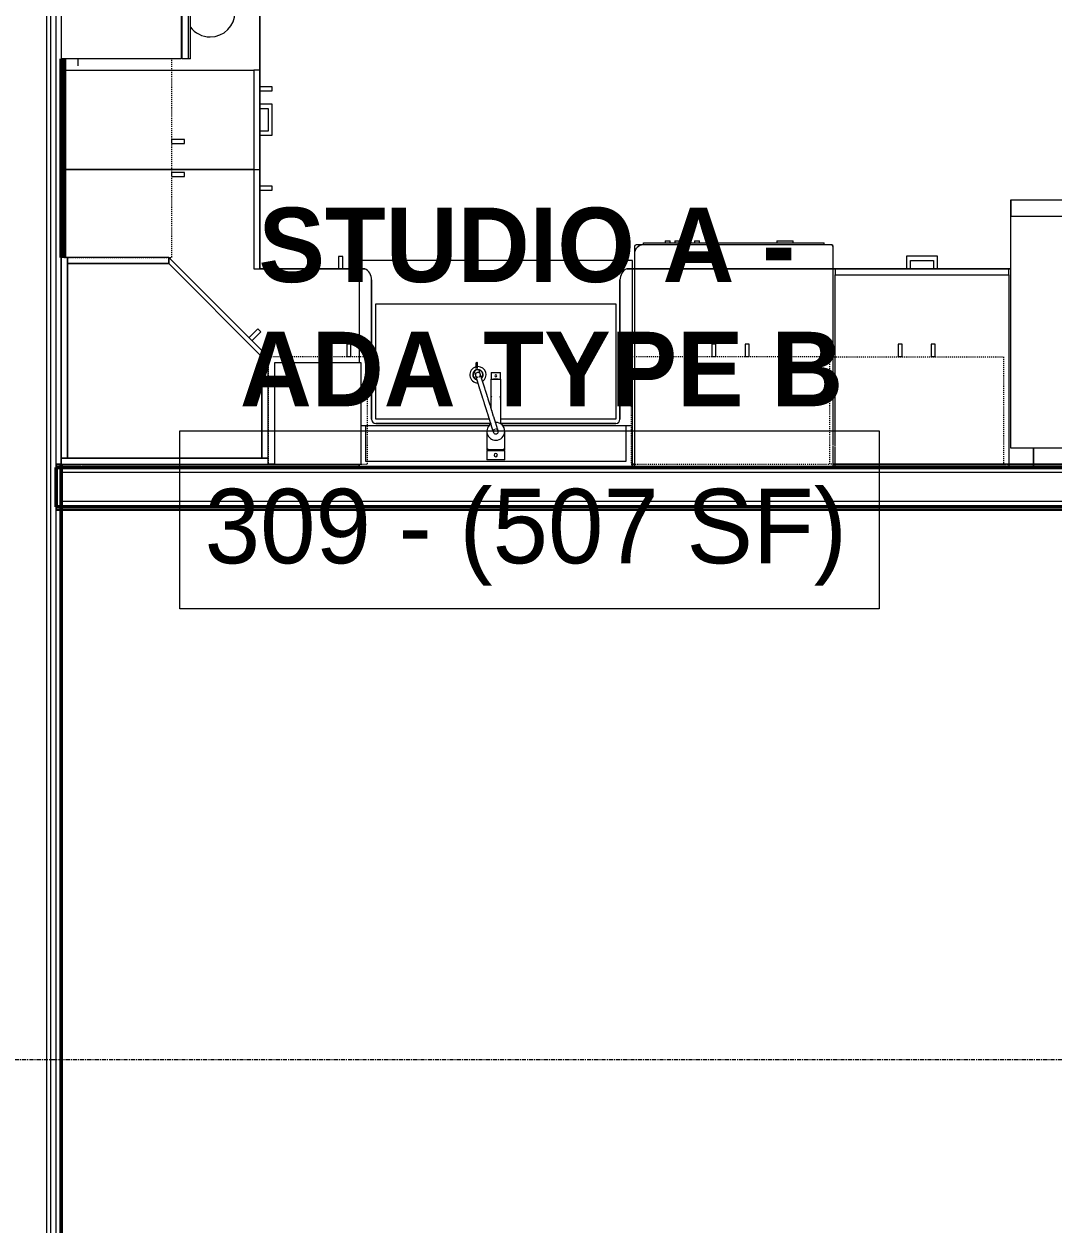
# Model space of a CAD drawing. Header units: inches. Extents: x -4218 to -1830, y 9767 to 12426.
# Drawn here: x -3339 to -3214.6, y 11827.3 to 11972.3 of the extents above; entities that cross this region are included whole.
import ezdxf

# ---------------------------------------------------------------- set-up
doc = ezdxf.new("R2010")
doc.units = ezdxf.units.IN
doc.header["$MEASUREMENT"] = 0
doc.linetypes.add('Dash', pattern=[0.25, 0.125, -0.125])
doc.linetypes.add('Grid Line 1_2_', pattern=[0.875, 0.5, -0.125, 0.125, -0.125])
for name, color, linetype, lineweight in [('0-1', 7, 'Continuous', 5), ('0-2', 253, 'Continuous', 9), ('A-AREA-IDEN', 2, 'Continuous', 9), ('A-WALL-1', 250, 'Continuous', 50), ('A-WALL-2', 10, 'Continuous', 13), ('A-WALL-3', 254, 'Continuous', 9), ('A-WALL-4', 253, 'Continuous', 9), ('A-WALL-5', 252, 'Continuous', 9), ('A-WALL-6', 7, 'Continuous', 9), ('A-WALL-8', 113, 'Continuous', 9), ('I-WALL-1', 250, 'Continuous', 50), ('I-WALL-2', 254, 'Continuous', 9), ('I-WALL-3', 253, 'Continuous', 9), ('I-WALL-4', 252, 'Continuous', 9), ('P-SANR-FIXT-1', 7, 'Continuous', 9), ('P-SANR-FIXT-3', 252, 'Continuous', 9), ('Q-CASE', 31, 'Continuous', 9), ('Q-CASE-1', 252, 'Continuous', 9), ('Q-CASE-2', 7, 'Continuous', 9), ('Q-CASE-3', 253, 'Continuous', 9), ('Q-CASE-4', 7, 'Dash', 9), ('Q-CASE-5', 254, 'Continuous', 9), ('Q-SPCQ-1', 7, 'Continuous', 9), ('Q-SPCQ-2', 253, 'Continuous', 9), ('Q-SPCQ-3', 252, 'Continuous', 9), ('Q-SPCQ-4', 254, 'Continuous', 9), ('S-GRID-1', 1, 'Grid Line 1_2_', 9)]:
    doc.layers.add(name, color=color, linetype=linetype, lineweight=lineweight)
doc.styles.add('Century Gothic', font='ufonts.com_century-gothic.ttf', dxfattribs={"height": 9})
doc.styles.add('Century Gothic_B', font='GOTHICB.TTF', dxfattribs={"height": 9})

# ---------------------------------------------------------------- blocks, each defined once
blk = doc.blocks.new('Basic Wall _ INT - W4BØF - _5_8 GYP - 2X4 WOOD_BATT_ - 5_8 GYP_ - ___-3182032-BACKGROUND - 3RD FLOOR')
at = {"layer": 'A-WALL-3'}
for p, q in [((-3335.1, 11919.16), (-3335.1, 11919.1)), ((-3335.1, 11919.1), (-3335.1, 11918.95)), ((-3335.1, 11918.95), (-3335.1, 11918.89)), ((-3335.1, 11918.77), (-3335.1, 11918.75)), ((-3334.47, 11919.1), (-3332.05, 11919.1)), ((-3298.47, 11918.75), (-3334.47, 11918.75)), ((-3331.96, 11919.1), (-3298.47, 11919.1)), ((-3265.47, 11918.75), (-3298.47, 11918.75)), ((-3265.47, 11919.1), (-3265.22, 11919.1)), ((-3265.22, 11918.75), (-3265.47, 11918.75)), ((-3241.22, 11919.1), (-3220.34, 11919.1)), ((-3217, 11918.75), (-3241.22, 11918.75)), ((-3220.28, 11919.1), (-3217, 11919.1)), ((-3182.25, 11919.1), (-3182.25, 11919.16)), ((-3182.25, 11918.95), (-3182.25, 11919.1)), ((-3182.25, 11918.89), (-3182.25, 11918.95)), ((-3182.25, 11918.75), (-3182.25, 11918.77))]:
    blk.add_line(p, q, dxfattribs=at)
at = {"layer": 'A-WALL-4'}
for p, q in [((-3335.1, 11919.04), (-3335.1, 11919.16)), ((-3335.1, 11919.1), (-3334.47, 11919.1)), ((-3335.1, 11918.95), (-3335.1, 11919.04)), ((-3335.1, 11918.87), (-3335.1, 11918.95)), ((-3335.1, 11918.86), (-3335.1, 11918.87)), ((-3335.1, 11918.85), (-3335.1, 11918.86)), ((-3335.1, 11918.79), (-3335.1, 11918.85)), ((-3335.1, 11918.75), (-3335.1, 11918.79)), ((-3334.47, 11918.75), (-3335.1, 11918.75)), ((-3333.67, 11918.87), (-3334.47, 11918.87)), ((-3298.47, 11918.87), (-3333.58, 11918.87)), ((-3265.22, 11918.87), (-3265.47, 11918.87)), ((-3218.19, 11918.87), (-3241.22, 11918.87)), ((-3217, 11918.87), (-3218.07, 11918.87)), ((-3182.66, 11919.1), (-3182.57, 11919.1)), ((-3182.54, 11919.1), (-3182.47, 11919.1)), ((-3182.45, 11919.1), (-3182.41, 11919.1)), ((-3182.25, 11919.16), (-3182.25, 11918.95)), ((-3182.25, 11918.95), (-3182.25, 11918.89)), ((-3182.25, 11918.89), (-3182.25, 11918.87)), ((-3182.25, 11918.87), (-3182.25, 11918.86)), ((-3182.25, 11918.86), (-3182.25, 11918.81))]:
    blk.add_line(p, q, dxfattribs=at)
at = {"layer": 'A-WALL-5'}
for p, q in [((-3335.1, 11919.16), (-3334.47, 11919.16)), ((-3334.47, 11918.87), (-3335.1, 11918.87)), ((-3309.47, 11919.16), (-3308.72, 11919.16)), ((-3265.47, 11919.16), (-3265.22, 11919.16)), ((-3241.22, 11919.16), (-3220.93, 11919.16)), ((-3220.91, 11919.16), (-3217, 11919.16)), ((-3217, 11919.1), (-3182.66, 11919.1)), ((-3182.25, 11918.75), (-3217, 11918.75)), ((-3182.66, 11919.16), (-3182.57, 11919.16)), ((-3182.54, 11919.16), (-3182.47, 11919.16)), ((-3182.45, 11919.16), (-3182.41, 11919.16)), ((-3182.25, 11918.81), (-3182.25, 11918.79)), ((-3182.25, 11918.79), (-3182.25, 11918.75))]:
    blk.add_line(p, q, dxfattribs=at)
at = {"layer": 'A-WALL-6'}
for p, q in [((-3217, 11919.16), (-3182.66, 11919.16)), ((-3182.25, 11918.87), (-3217, 11918.87))]:
    blk.add_line(p, q, dxfattribs=at)
blk = doc.blocks.new('Basic Wall _ INT - W4BØF - _5_8 GYP - 2X4 WOOD_BATT_ - 5_8 GYP_ - ___-3182033-BACKGROUND - 3RD FLOOR')
at = {"layer": 'A-WALL-3'}
for p, q in [((-3335.1, 11914), (-3335.1, 11913.97)), ((-3335.1, 11913.86), (-3335.1, 11913.79)), ((-3335.1, 11913.79), (-3335.1, 11913.64)), ((-3335.1, 11913.64), (-3335.1, 11913.58)), ((-3182.25, 11913.97), (-3182.25, 11914)), ((-3182.25, 11913.79), (-3182.25, 11913.86)), ((-3182.25, 11913.64), (-3182.25, 11913.79)), ((-3182.25, 11913.58), (-3182.25, 11913.64))]:
    blk.add_line(p, q, dxfattribs=at)
at = {"layer": 'A-WALL-4'}
for p, q in [((-3335.1, 11913.95), (-3335.1, 11914)), ((-3334.47, 11914), (-3335.1, 11914)), ((-3335.1, 11913.91), (-3335.1, 11913.95)), ((-3335.1, 11913.88), (-3335.1, 11913.91)), ((-3335.1, 11913.87), (-3335.1, 11913.88)), ((-3335.1, 11913.7), (-3335.1, 11913.87)), ((-3335.1, 11913.58), (-3335.1, 11913.7)), ((-3335.1, 11913.64), (-3334.47, 11913.64)), ((-3211.44, 11913.64), (-3211.32, 11913.64)), ((-3211.32, 11913.64), (-3211.23, 11913.64)), ((-3211.22, 11913.64), (-3211.17, 11913.64)), ((-3206.27, 11914), (-3211.02, 11914)), ((-3211, 11913.64), (-3206.9, 11913.64)), ((-3206.87, 11913.64), (-3206.27, 11913.64)), ((-3206.13, 11913.64), (-3206.07, 11913.64)), ((-3206.07, 11913.64), (-3205.98, 11913.64)), ((-3205.98, 11913.64), (-3205.86, 11913.64)), ((-3182.66, 11913.64), (-3182.57, 11913.64)), ((-3182.54, 11913.64), (-3182.48, 11913.64)), ((-3182.25, 11913.93), (-3182.25, 11913.91)), ((-3182.25, 11913.91), (-3182.25, 11913.88)), ((-3182.25, 11913.88), (-3182.25, 11913.87)), ((-3182.25, 11913.87), (-3182.25, 11913.58))]:
    blk.add_line(p, q, dxfattribs=at)
at = {"layer": 'A-WALL-5'}
for p, q in [((-3335.1, 11913.87), (-3334.47, 11913.87)), ((-3211.02, 11914), (-3334.47, 11914)), ((-3334.47, 11913.64), (-3211.44, 11913.64)), ((-3211.01, 11913.87), (-3206.9, 11913.87)), ((-3206.89, 11913.87), (-3206.27, 11913.87)), ((-3182.25, 11914), (-3206.27, 11914)), ((-3205.86, 11913.64), (-3182.66, 11913.64)), ((-3182.25, 11914), (-3182.25, 11913.95)), ((-3182.25, 11913.95), (-3182.25, 11913.93)), ((-3335.1, 11913.58), (-3334.47, 11913.58)), ((-3211.44, 11913.58), (-3211.32, 11913.58)), ((-3211.32, 11913.58), (-3211.23, 11913.58)), ((-3211.22, 11913.58), (-3211.17, 11913.58)), ((-3211, 11913.58), (-3206.9, 11913.58)), ((-3206.87, 11913.58), (-3206.27, 11913.58)), ((-3206.13, 11913.58), (-3206.07, 11913.58)), ((-3206.07, 11913.58), (-3205.98, 11913.58)), ((-3205.98, 11913.58), (-3205.86, 11913.58)), ((-3182.66, 11913.58), (-3182.57, 11913.58)), ((-3182.54, 11913.58), (-3182.48, 11913.58))]:
    blk.add_line(p, q, dxfattribs=at)
at = {"layer": 'A-WALL-6'}
for p, q in [((-3334.47, 11913.87), (-3211.01, 11913.87)), ((-3206.27, 11913.87), (-3182.25, 11913.87)), ((-3334.47, 11913.58), (-3211.44, 11913.58)), ((-3205.86, 11913.58), (-3182.66, 11913.58))]:
    blk.add_line(p, q, dxfattribs=at)
blk = doc.blocks.new('Refrigerator_-_Side-by-Side_6047 - 36_ X 30_-1372843-BACKGROUND - 3RD FLOOR')
at = {"layer": 'Q-SPCQ-1'}
for p, q in [((-17.88, 15.58), (17.87, 15.58)), ((-17.88, -14.42), (-17.88, 15.58)), ((-17.88, 15.58), (-3.13, 15.58)), ((-17.88, 15.58), (-17.88, 13.58)), ((-3.13, 13.58), (-3.13, 15.58)), ((-2.63, 15.58), (17.87, 15.58)), ((-2.63, 15.58), (-2.63, 13.58)), ((17.87, 15.58), (17.87, -14.42)), ((17.87, 13.58), (17.87, 15.58)), ((-3.13, 13.58), (-17.88, 13.58)), ((17.87, 13.58), (-2.63, 13.58)), ((17.87, -14.42), (-17.88, -14.42))]:
    blk.add_line(p, q, dxfattribs=at)
blk = doc.blocks.new('Range - 24_ x 30_-V115-BACKGROUND - 3RD FLOOR')
at = {"layer": 'Q-SPCQ-1'}
blk.add_line((29.12, -22), (30, -22), dxfattribs=at)
for centre, radius, start, end in [((6.5, -6), 3.5, 360, 180), ((23.5, -6), 3, 0, 180), ((6.5, -6), 3.5, 180, 223.5728), ((6.5, -6), 3.5, 316.3809, 0), ((23.5, -6), 3, 180, 216.0867), ((23.5, -6), 3, 306.1227, 0), ((6.5, -6), 3.5, 261.0228, 278.9772)]:
    blk.add_arc(centre, radius, start, end, dxfattribs=at)
blk = doc.blocks.new('Dishwasher_15404 - 34_ counter-V116-BACKGROUND - 3RD FLOOR')
at = {"layer": 'Q-SPCQ-1'}
for p, q in [((25.8, 24), (24, 24)), ((26.68, 24), (25.8, 24)), ((26.87, 22.93), (26.87, 23.8)), ((26.87, 0.2), (26.87, 22.93)), ((26.87, 22.91), (27.12, 22.91)), ((27.12, 22.91), (27.12, 1.09)), ((27.37, 20.28), (27.12, 20.28)), ((27.12, 19.69), (27.37, 19.69)), ((27.37, 19.1), (27.12, 19.1)), ((27.37, 19.1), (27.37, 18.51)), ((27.37, 20.28), (27.37, 19.69)), ((27.12, 18.51), (27.37, 18.51)), ((27.37, 17.92), (27.12, 17.92)), ((27.37, 17.92), (27.37, 17.33)), ((27.12, 17.33), (27.37, 17.33)), ((27.37, 16.74), (27.12, 16.74)), ((27.12, 16.15), (27.37, 16.15)), ((27.37, 16.74), (27.37, 16.15)), ((27.37, 6.79), (27.12, 6.79)), ((27.37, 6.79), (27.37, 5.81)), ((27.37, 5.81), (27.37, 4.82)), ((27.12, 4.82), (27.37, 4.82)), ((26.87, 1.09), (27.12, 1.09)), ((24, 0), (26.68, 0))]:
    blk.add_line(p, q, dxfattribs=at)
for centre, radius, start, end in [((25.8, 22.93), 1.07, 360, 90), ((26.68, 23.8), 0.197, 0, 90), ((26.68, 0.2), 0.197, 270, 360), ((26.68, 0.2), 0.197, 270, 345)]:
    blk.add_arc(centre, radius, start, end, dxfattribs=at)
at = {"layer": 'Q-SPCQ-2'}
for p, q in [((0.38, 24), (0, 24)), ((0, 0), (0.38, 0))]:
    blk.add_line(p, q, dxfattribs=at)
at = {"layer": 'Q-SPCQ-3'}
for p, q in [((5.07, 24), (0.38, 24)), ((6.45, 24), (5.1, 24)), ((24, 24), (6.47, 24)), ((0.38, 0), (2.55, 0)), ((2.64, 0), (24, 0))]:
    blk.add_line(p, q, dxfattribs=at)
at = {"layer": 'Q-SPCQ-4'}
blk.add_line((0, 24), (0, 0), dxfattribs=at)
blk = doc.blocks.new('30quot_MicrowaveVent_11166 - 70cm miele oven-2804781-BACKGROUND - 3RD FLOOR')
at = {"layer": 'Q-CASE-2'}
for p, q in [((8.88, 16.6), (7.69, 16.6)), ((7.69, 15.63), (7.69, 16.55)), ((8.88, 16.55), (8.88, 15.63)), ((15.68, 15.6), (-14.2, 15.6)), ((-14.2, 15.39), (-14.2, 15.6)), ((-14.2, 14.61), (-14.2, 15.39)), ((15.68, 15.39), (-14.2, 15.39)), ((15.68, 14.61), (-14.2, 14.61)), ((15.68, 15.6), (15.68, 15.39)), ((15.68, 15.39), (15.68, 14.61)), ((-14.2, 0), (-14.2, 14.49)), ((-14.2, 14.49), (15.68, 14.49)), ((15.68, 14.49), (15.68, 0)), ((-14.2, 0), (15.68, 0))]:
    blk.add_line(p, q, dxfattribs=at)
blk = doc.blocks.new('Single Door 1 Drawer 211 - 211 Base Cabinet Single Door1 Drawer 12_-V120-BACKGROUND - 3RD FLOOR')
at = {"layer": 'Q-CASE-1'}
for p, q in [((-11.26, -23.25), (-11.26, -0.37)), ((0.74, -0.37), (0.74, -23.25)), ((-11.26, -23.25), (-11.26, -24)), ((0.74, -23.25), (-11.26, -23.25)), ((-11.26, -24), (0.74, -24)), ((-7.14, -24), (-6.64, -24)), ((-3.39, -24), (-3.89, -24)), ((-1.76, -24), (-1.27, -24)), ((0.74, -24), (0.74, -23.25))]:
    blk.add_line(p, q, dxfattribs=at)
at = {"layer": 'Q-CASE-2'}
for p, q in [((-7.14, -24), (-7.14, -25.5)), ((-6.64, -25), (-6.64, -24)), ((-3.89, -24), (-3.89, -25)), ((-3.39, -25.5), (-3.39, -24)), ((-1.76, -24), (-1.76, -25.5)), ((-1.27, -25.5), (-1.27, -24)), ((-7.14, -25.5), (-3.39, -25.5)), ((-3.89, -25), (-6.64, -25)), ((-1.76, -25.5), (-1.27, -25.5))]:
    blk.add_line(p, q, dxfattribs=at)
at = {"layer": 'Q-CASE-3'}
for p, q in [((-11.26, -0.37), (-11.26, 0)), ((0.74, 0), (0.74, -0.37)), ((-1.76, -24), (-1.27, -24))]:
    blk.add_line(p, q, dxfattribs=at)
at = {"layer": 'Q-CASE-5'}
blk.add_line((-11.26, 0), (0.74, 0), dxfattribs=at)
blk = doc.blocks.new('Base Cabinet Corner 197 - Base Cabinet Corner 197-V121-BACKGROUND - 3RD FLOOR')
at = {"layer": 'Q-CASE-1'}
for p, q in [((12.74, -0.37), (12.74, -24)), ((0.74, -23.25), (0.74, -36)), ((12.74, -23.25), (0.74, -23.25)), ((0.74, -23.25), (0.74, -24)), ((0.74, -24), (0.74, -36)), ((12.74, -24), (0.74, -24)), ((10.24, -24), (10.73, -24)), ((0.73, -34), (0.73, -33.51)), ((0.74, -36), (-10.64, -36))]:
    blk.add_line(p, q, dxfattribs=at)
at = {"layer": 'Q-CASE-2'}
for p, q in [((10.24, -24), (10.24, -25.5)), ((10.73, -25.5), (10.73, -24)), ((10.24, -25.5), (10.73, -25.5)), ((2.23, -33.51), (0.74, -33.51)), ((0.74, -34), (2.23, -34)), ((2.23, -34), (2.23, -33.51))]:
    blk.add_line(p, q, dxfattribs=at)
at = {"layer": 'Q-CASE-3'}
for p, q in [((12.74, 0), (12.74, -0.37)), ((10.24, -24), (10.73, -24)), ((-22.89, -36), (-23.26, -36))]:
    blk.add_line(p, q, dxfattribs=at)
at = {"layer": 'Q-CASE-5'}
for p, q in [((-23.26, 0), (-22.89, 0)), ((-23.26, -36), (-23.26, 0)), ((-22.89, 0), (2.11, 0)), ((2.11, 0), (12.74, 0))]:
    blk.add_line(p, q, dxfattribs=at)
blk = doc.blocks.new('Vanity Cabinet-Double Door - 33_-V122-BACKGROUND - 3RD FLOOR')
at = {"layer": 'Q-CASE-1'}
for p, q in [((-15.76, -5.06), (-15.76, -0.38)), ((-15.76, -0.38), (-15.76, -5.06)), ((-15.01, -0.75), (-15.01, -5.06)), ((16.49, -0.75), (-15.01, -0.75)), ((16.49, -5.06), (16.49, -0.75))]:
    blk.add_line(p, q, dxfattribs=at)
at = {"layer": 'Q-CASE-3'}
for p, q in [((-15.76, -0.38), (-15.76, 0)), ((-15.76, 0), (-15.76, -0.38)), ((17.24, 0), (17.24, -0.38)), ((17.24, -0.38), (17.24, 0))]:
    blk.add_line(p, q, dxfattribs=at)
at = {"layer": 'Q-CASE-5'}
for p, q in [((-15.76, 0), (17.24, 0)), ((17.24, 0), (-15.76, 0)), ((17.24, 0), (-15.76, 0))]:
    blk.add_line(p, q, dxfattribs=at)
blk = doc.blocks.new('Base Cabinet 3 Drawer 230 - Base Cabinet 3 Drawer 230 21_-V123-BACKGROUND - 3RD FLOOR')
at = {"layer": 'Q-CASE-1'}
for p, q in [((-9.76, -23.25), (-9.76, -0.38)), ((11.24, -0.38), (11.24, -2.52)), ((11.24, -2.61), (11.24, -23.25)), ((-9.76, -23.25), (-9.76, -24)), ((11.24, -23.25), (-9.76, -23.25)), ((-9.76, -24), (11.24, -24)), ((-1.14, -24), (-0.64, -24)), ((2.61, -24), (2.11, -24)), ((11.24, -24), (11.24, -23.25))]:
    blk.add_line(p, q, dxfattribs=at)
at = {"layer": 'Q-CASE-2'}
for p, q in [((-1.14, -24), (-1.14, -25.5)), ((-0.64, -25), (-0.64, -24)), ((2.11, -24), (2.11, -25)), ((2.61, -25.5), (2.61, -24)), ((-1.14, -25.5), (2.61, -25.5)), ((2.11, -25), (-0.64, -25))]:
    blk.add_line(p, q, dxfattribs=at)
at = {"layer": 'Q-CASE-3'}
for p, q in [((-9.76, -0.31), (-9.76, -0.01)), ((11.24, 0), (11.24, -0.38)), ((-1.14, -24), (-0.64, -24)), ((2.61, -24), (2.11, -24))]:
    blk.add_line(p, q, dxfattribs=at)
at = {"layer": 'Q-CASE-5'}
for p, q in [((-9.76, 0), (11.24, 0)), ((-1.14, -24), (-0.64, -24)), ((2.61, -24), (2.11, -24))]:
    blk.add_line(p, q, dxfattribs=at)
blk = doc.blocks.new('308 - 308 x 24_-2727436-BACKGROUND - 3RD FLOOR')
at = {"layer": 'Q-CASE'}
for p, q in [((-11.25, -13.19), (-12, -13.19)), ((-12, -13.19), (0, -25.19)), ((0, -24.44), (-11.25, -13.19)), ((0, -25.19), (0, -24.44))]:
    blk.add_line(p, q, dxfattribs=at)
at = {"layer": 'Q-CASE-2'}
for p, q in [((13, -0.19), (-12, -0.19)), ((-12, -0.19), (-12, -0.94)), ((-11.25, -0.94), (-12, -0.94)), ((-12, -0.94), (-12, -13.19)), ((-12, -0.94), (13, -0.94)), ((12.25, -0.94), (-11.25, -0.94)), ((-11.25, -0.94), (-11.25, -13.19)), ((-11.25, -13.19), (-11.25, -0.94)), ((12.25, -24.44), (12.25, -0.94)), ((13, -0.94), (12.25, -0.94)), ((12.25, -0.94), (12.25, -25.19)), ((13, -0.94), (13, -0.19)), ((13, -25.19), (13, -0.94)), ((-12, -13.19), (-11.25, -13.19)), ((-11.25, -13.19), (0, -24.44)), ((-10.05, -15.14), (-11.11, -16.2)), ((-10.76, -16.55), (-9.7, -15.49)), ((-11.11, -16.2), (-10.76, -16.55)), ((0, -24.44), (12.25, -24.44)), ((12.25, -24.44), (0, -24.44)), ((0, -24.44), (0, -25.19)), ((12.25, -25.19), (12.25, -24.44)), ((0, -25.19), (12.25, -25.19)), ((12.25, -25.19), (13, -25.19))]:
    blk.add_line(p, q, dxfattribs=at)
blk = doc.blocks.new('300 Series Wall Hung Cabinet_302 - 24_ X 24_-2588623-BACKGROUND - 3RD FLOOR')
at = {"layer": 'Q-CASE-2'}
for p, q in [((-2.25, -13.19), (-1.76, -13.19)), ((-2.25, -13.19), (-2.25, -14.69)), ((-1.76, -14.69), (-1.76, -13.19)), ((1.75, -13.19), (2.24, -13.19)), ((1.75, -13.19), (1.75, -14.69)), ((2.24, -14.69), (2.24, -13.19)), ((-2.25, -14.69), (-1.76, -14.69)), ((1.75, -14.69), (2.24, -14.69))]:
    blk.add_line(p, q, dxfattribs=at)
at = {"layer": 'Q-CASE-4'}
for p, q in [((12, -0.19), (-12, -0.19)), ((-12, -0.19), (-12, -13.19)), ((12, -13.19), (12, -0.19)), ((-12, -13.19), (12, -13.19))]:
    blk.add_line(p, q, dxfattribs=at)
blk = doc.blocks.new('300 Series Wall Hung Cabinet_301 - 12_ x 24_-2732593-BACKGROUND - 3RD FLOOR')
at = {"layer": 'Q-CASE-2'}
for p, q in [((5.25, -0.19), (-5.25, -0.19)), ((-5.25, -0.19), (-5.25, -12.44)), ((5.25, -12.44), (5.25, -0.19)), ((-5.25, -12.44), (5.25, -12.44)), ((-4, -13.19), (-3.51, -13.19)), ((-4, -13.19), (-4, -14.69)), ((-3.51, -14.69), (-3.51, -13.19)), ((-4, -14.69), (-3.51, -14.69))]:
    blk.add_line(p, q, dxfattribs=at)
at = {"layer": 'Q-CASE-4'}
for p, q in [((6, -0.19), (-6, -0.19)), ((-6, -0.19), (-6, -13.19)), ((6, -13.19), (6, -0.19)), ((-6, -13.19), (6, -13.19))]:
    blk.add_line(p, q, dxfattribs=at)
blk = doc.blocks.new('kitchen_faucet_14143 - kitchen_faucet_14143-V140-BACKGROUND - 3RD FLOOR')
at = {"layer": 'P-SANR-FIXT-1'}
for p, q in [((-6.3, 0.57), (-7.09, 0.57)), ((-7.09, -0.57), (-7.09, 0.57)), ((-0.9, 0.59), (-6.3, 0.59)), ((-6.3, 0.51), (-6.3, 0.59)), ((-6.3, 0.42), (-6.3, 0.5)), ((-6.3, 0.3), (-6.3, 0.4)), ((-6.3, 0.29), (-6.3, 0.15)), ((-6.3, 0.15), (-6.3, 0.29)), ((-6.3, 0.15), (-6.3, -0.15)), ((-6.3, -0.15), (-6.3, 0.15)), ((-3.97, 0.59), (-4.89, 0.59)), ((2.26, 1.08), (0, 1.08)), ((2.34, 1.02), (2.1, 1.02)), ((2.26, 1.08), (2.26, -1.08)), ((3.44, 1.08), (2.34, 1.08)), ((2.34, -1.08), (2.34, 1.08)), ((3.44, 1.08), (3.44, -1.08)), ((-7.09, -0.57), (-6.3, -0.57)), ((-6.3, -0.15), (-6.3, -0.29)), ((-6.3, -0.4), (-6.3, -0.15)), ((-6.3, -0.5), (-6.3, -0.42)), ((-6.3, -0.59), (-6.3, -0.57)), ((-6.3, -0.59), (-2.83, -0.59)), ((-4.89, -0.59), (-3.97, -0.59)), ((-0.94, -0.59), (-0.9, -0.59)), ((0, -1.08), (2.26, -1.08)), ((2.1, -1.02), (2.34, -1.02)), ((2.34, -1.08), (3.44, -1.08)), ((-7.58, -2.2), (-8.24, -2.2)), ((-8.24, -2.4), (-7.58, -2.4)), ((-7.41, -2.04), (-6.99, -1.91)), ((-6.81, -2.46), (-7.23, -2.59))]:
    blk.add_line(p, q, dxfattribs=at)
at = {"layer": 'P-SANR-FIXT-1', "flags": 128}
for points in [[(-0.06, 0.29), (-0.07, 0.29), (-0.07, 0.29), (-0.07, 0.29), (-0.07, 0.29), (-0.07, 0.29), (-0.08, 0.28), (-0.08, 0.28), (-0.09, 0.28), (-0.1, 0.28), (-0.1, 0.28), (-0.11, 0.27), (-0.26, 0.23), (-0.28, 0.22), (-0.3, 0.22), (-0.46, 0.16), (-0.49, 0.16), (-0.51, 0.15), (-0.54, 0.14), (-0.57, 0.13), (-0.6, 0.12), (-0.63, 0.11), (-0.66, 0.1), (-0.69, 0.09), (-0.72, 0.08), (-0.75, 0.07), (-0.78, 0.06), (-0.82, 0.05), (-0.85, 0.04), (-0.89, 0.03), (-0.92, 0.02), (-0.96, 0.01), (-1, 0), (-1.04, -0.02), (-1.07, -0.03), (-1.11, -0.04), (-1.15, -0.05), (-1.2, -0.07), (-1.24, -0.08), (-1.28, -0.09), (-1.32, -0.11), (-1.37, -0.12), (-1.41, -0.14), (-1.46, -0.15), (-1.5, -0.16), (-1.55, -0.18), (-1.6, -0.19), (-1.65, -0.21), (-1.69, -0.23), (-1.74, -0.24), (-1.79, -0.26), (-2.49, -0.48), (-2.55, -0.5), (-2.61, -0.51), (-2.67, -0.53), (-2.72, -0.55), (-2.78, -0.57), (-2.84, -0.59), (-2.9, -0.61), (-2.96, -0.62), (-3.02, -0.64), (-3.08, -0.66), (-3.14, -0.68), (-3.19, -0.7), (-3.25, -0.72), (-3.31, -0.74), (-3.37, -0.76), (-3.43, -0.77), (-3.49, -0.79), (-3.55, -0.81), (-3.61, -0.83), (-3.67, -0.85), (-3.73, -0.87), (-3.79, -0.89), (-3.85, -0.91), (-3.91, -0.92), (-3.97, -0.94), (-4.03, -0.96), (-4.09, -0.98), (-4.15, -1), (-4.21, -1.02), (-4.26, -1.04), (-4.32, -1.05), (-4.94, -1.25), (-4.99, -1.27), (-5.04, -1.28), (-5.09, -1.3), (-5.15, -1.31), (-5.2, -1.33), (-5.44, -1.41), (-5.48, -1.42), (-5.53, -1.43), (-5.57, -1.45), (-5.62, -1.46), (-5.66, -1.48), (-5.7, -1.49), (-5.75, -1.5), (-5.79, -1.52), (-5.83, -1.53), (-5.87, -1.54), (-5.91, -1.56), (-5.95, -1.57), (-5.99, -1.58), (-6.02, -1.59), (-6.06, -1.6), (-6.1, -1.61), (-6.13, -1.63), (-6.17, -1.64), (-6.2, -1.65), (-6.23, -1.66), (-6.26, -1.67), (-6.3, -1.68), (-6.33, -1.69), (-6.36, -1.7), (-6.38, -1.71), (-6.41, -1.71), (-6.44, -1.72), (-6.47, -1.73), (-6.49, -1.74), (-6.52, -1.75), (-6.54, -1.76), (-6.57, -1.76), (-6.59, -1.77), (-6.61, -1.78), (-6.63, -1.78), (-6.65, -1.79), (-6.67, -1.8), (-6.69, -1.8), (-6.71, -1.81), (-6.73, -1.81), (-6.74, -1.82), (-6.76, -1.82), (-6.77, -1.83), (-6.79, -1.83), (-6.8, -1.84), (-6.81, -1.84), (-6.83, -1.84), (-6.84, -1.85), (-6.85, -1.85), (-6.86, -1.85), (-6.87, -1.86), (-6.87, -1.86), (-6.88, -1.86), (-6.89, -1.86), (-6.89, -1.87), (-6.9, -1.87), (-6.9, -1.87), (-6.9, -1.87), (-6.91, -1.87), (-6.91, -1.87), (-6.91, -1.87)], [(0.27, 0.18), (0.21, 0.23), (0.15, 0.28), (0.08, 0.3), (0, 0.3), (-0.08, 0.28), (-0.15, 0.25), (-0.2, 0.2), (-0.24, 0.13), (-0.27, 0.06), (-0.27, -0.02)], [(-0.22, -0.16), (-0.17, -0.22), (-0.1, -0.26), (-0.03, -0.28), (0.05, -0.29), (0.13, -0.27), (0.19, -0.23), (0.25, -0.18), (0.29, -0.12), (0.31, -0.04), (0.32, 0.03), (0.3, 0.11), (0.27, 0.18)], [(0.11, -0.27), (0.11, -0.27), (0.11, -0.27), (0.11, -0.28), (0.11, -0.28), (0.1, -0.28), (0.1, -0.28), (0.09, -0.28), (0.09, -0.28), (0.08, -0.28), (0.07, -0.29), (0.06, -0.29), (-0.08, -0.34), (-0.1, -0.34), (-0.12, -0.35), (-0.14, -0.35), (-0.16, -0.36), (-0.18, -0.37), (-0.2, -0.37), (-0.23, -0.38), (-0.25, -0.39), (-0.27, -0.4), (-0.3, -0.4), (-0.32, -0.41), (-0.35, -0.42), (-0.38, -0.43), (-0.41, -0.44), (-0.44, -0.45), (-0.46, -0.46), (-0.5, -0.47), (-0.53, -0.48), (-0.56, -0.49), (-0.59, -0.5), (-0.62, -0.51), (-0.66, -0.52), (-0.69, -0.53), (-0.73, -0.54), (-0.77, -0.55), (-0.8, -0.56), (-0.84, -0.58), (-0.88, -0.59), (-0.92, -0.6), (-0.96, -0.61), (-1, -0.63), (-1.04, -0.64), (-1.08, -0.65), (-1.13, -0.67), (-1.17, -0.68), (-1.22, -0.69), (-1.26, -0.71), (-1.31, -0.72), (-1.35, -0.74), (-1.4, -0.75), (-1.45, -0.77), (-1.5, -0.78), (-1.54, -0.8), (-1.59, -0.81), (-1.64, -0.83), (-1.69, -0.84), (-1.75, -0.86), (-1.8, -0.88), (-1.85, -0.89), (-1.9, -0.91), (-1.96, -0.93), (-2.01, -0.94), (-2.06, -0.96), (-2.12, -0.98), (-2.18, -1), (-2.23, -1.01), (-2.29, -1.03), (-2.34, -1.05), (-2.4, -1.07), (-2.46, -1.09), (-2.52, -1.1), (-2.57, -1.12), (-2.63, -1.14), (-2.69, -1.16), (-2.75, -1.18), (-2.81, -1.2), (-2.87, -1.21), (-2.93, -1.23), (-2.99, -1.25), (-3.05, -1.27), (-3.1, -1.29), (-3.16, -1.31), (-3.22, -1.33), (-3.28, -1.35), (-3.34, -1.37), (-3.4, -1.38), (-3.46, -1.4), (-3.52, -1.42), (-3.58, -1.44), (-3.64, -1.46), (-3.7, -1.48), (-3.76, -1.5), (-3.82, -1.52), (-3.88, -1.53), (-3.94, -1.55), (-4, -1.57), (-4.05, -1.59), (-4.11, -1.61), (-4.74, -1.8), (-4.79, -1.82), (-4.84, -1.84), (-4.89, -1.85), (-4.94, -1.87), (-4.99, -1.89), (-5.22, -1.96), (-5.27, -1.97), (-5.32, -1.99), (-5.36, -2), (-5.41, -2.02), (-5.45, -2.03), (-5.49, -2.04), (-5.54, -2.06), (-5.58, -2.07), (-5.62, -2.08), (-5.66, -2.1), (-5.7, -2.11), (-5.74, -2.12), (-5.78, -2.13), (-5.82, -2.15), (-5.85, -2.16), (-5.89, -2.17), (-5.93, -2.18), (-5.96, -2.19), (-6, -2.2), (-6.03, -2.21), (-6.06, -2.22), (-6.09, -2.23), (-6.13, -2.24), (-6.16, -2.25), (-6.19, -2.26), (-6.21, -2.27), (-6.24, -2.28), (-6.27, -2.29), (-6.3, -2.3), (-6.32, -2.3), (-6.35, -2.31), (-6.37, -2.32), (-6.39, -2.33), (-6.42, -2.33), (-6.44, -2.34), (-6.46, -2.35), (-6.48, -2.35), (-6.5, -2.36), (-6.52, -2.37), (-6.54, -2.37), (-6.55, -2.38), (-6.57, -2.38), (-6.59, -2.39), (-6.6, -2.39), (-6.61, -2.4), (-6.63, -2.4), (-6.64, -2.41), (-6.65, -2.41), (-6.66, -2.41), (-6.67, -2.42), (-6.68, -2.42), (-6.69, -2.42), (-6.7, -2.42), (-6.7, -2.43), (-6.71, -2.43), (-6.72, -2.43), (-6.72, -2.43), (-6.72, -2.43), (-6.73, -2.43), (-6.73, -2.43), (-6.73, -2.43), (-6.73, -2.43)], [(-6.56, -2), (-6.61, -1.94), (-6.67, -1.9), (-6.74, -1.87), (-6.82, -1.86), (-6.9, -1.87), (-6.97, -1.9), (-7.03, -1.94), (-7.08, -2), (-7.1, -2.08), (-7.11, -2.15)], [(-7.11, -2.15), (-7.1, -2.23), (-7.08, -2.3), (-7.03, -2.36), (-6.97, -2.41), (-6.9, -2.44), (-6.82, -2.45), (-6.74, -2.44), (-6.67, -2.41), (-6.61, -2.36), (-6.56, -2.3), (-6.53, -2.23), (-6.52, -2.15)]]:
    blk.add_lwpolyline(points, dxfattribs=at)
at = {"layer": 'P-SANR-FIXT-1'}
for centre, radius, start, end in [((-6.69, 0), 0.118, 0, 180), ((0, 0), 1.08, 360, 180), ((2.88, 0), 0.197, 0, 180), ((-6.83, -2.16), 0.984, 34.6289, 180), ((-6.69, 0), 0.118, 180, 360), ((0, 0), 1.08, 180, 182.3811), ((0, 0), 1.08, 212.5288, 360), ((2.88, 0), 0.197, 180, 0), ((-6.83, -2.16), 0.984, 180, 183.6246), ((-6.83, -2.16), 0.984, 195, 360), ((-6.83, -2.16), 0.63, 45, 180), ((-6.83, -2.16), 0.63, 180, 349.6916), ((-6.83, -2.16), 0.591, 168.6397, 180), ((-6.83, -2.16), 0.591, 180, 227.1165), ((-6.83, -2.16), 0.591, 47.2269, 168.6397), ((-6.83, -2.16), 0.591, 227.1165, 345.2352)]:
    blk.add_arc(centre, radius, start, end, dxfattribs=at)
for centre, major_axis, ratio, start_param, end_param in [((-3.97, 0), (0, 0.591), 0.906308, 6.021386, 6.806784), ((-3.97, 0), (0, 0.591), 0.906308, 2.617994, 3.403392), ((-8.24, -2.3), (0, 0.0984), 0.984808, 4.712389, 7.853982), ((-8.24, -2.3), (0, 0.0984), 0.984808, 1.570796, 4.712389)]:
    blk.add_ellipse(centre, major_axis=major_axis, ratio=ratio, start_param=start_param, end_param=end_param, dxfattribs=at)
blk = doc.blocks.new('Stainless Steel Farmhous Kitchen Sink - Stainless Steel Farmhous Kitchen Sink-V141-BACKGROUND - 3RD FLOOR')
at = {"layer": 'P-SANR-FIXT-1'}
for p, q in [((-31, -16.96), (-31, -3)), ((-31, -3), (-17.09, -3)), ((-15.75, -3), (-2, -3)), ((-2, -3), (-2, -16.96)), ((-2, -16.96), (-31, -16.96)), ((-33, -21.19), (-33, -22.2)), ((0, -22.2), (0, -21.19)), ((-33, -22.2), (0, -22.2))]:
    blk.add_line(p, q, dxfattribs=at)
at = {"layer": 'P-SANR-FIXT-3'}
for p, q in [((-17.32, -2.25), (-33, -2.25)), ((-33, -2.32), (-33, -21.19)), ((-0.25, -2.25), (-15.68, -2.25)), ((0, -21.19), (0, -9.81))]:
    blk.add_line(p, q, dxfattribs=at)
blk = doc.blocks.new('300 Series Wall Hung Cabinet_302 - 21_ X 24_-2838688-BACKGROUND - 3RD FLOOR')
at = {"layer": 'Q-CASE-2'}
for p, q in [((-1.76, 14.69), (-2.25, 14.69)), ((-2.25, 14.69), (-2.25, 13.19)), ((-1.76, 13.19), (-1.76, 14.69)), ((2.24, 14.69), (1.75, 14.69)), ((1.75, 14.69), (1.75, 13.19)), ((2.24, 13.19), (2.24, 14.69)), ((-1.76, 13.19), (-2.25, 13.19)), ((2.24, 13.19), (1.75, 13.19))]:
    blk.add_line(p, q, dxfattribs=at)
at = {"layer": 'Q-CASE-4'}
for p, q in [((-10.5, 0.19), (-10.5, 13.19)), ((-10.5, 13.19), (10.5, 13.19)), ((10.5, 13.19), (10.5, 0.19)), ((10.5, 0.19), (-10.5, 0.19))]:
    blk.add_line(p, q, dxfattribs=at)
blk = doc.blocks.new('CTR - 1st Phase - Unit Layouts_rvt-1-BACKGROUND - 3RD FLOOR')
at = {"layer": 'A-WALL-1'}
for p, q in [((-3334.47, 11968.12), (-3334.47, 11944.12)), ((-3334.1, 11944.12), (-3334.1, 11968.12)), ((-3182.25, 11918.75), (-3335.1, 11918.75)), ((-3335.1, 11918.75), (-3335.1, 11918.12)), ((-3335.1, 11918.12), (-3335.1, 11914.62)), ((-3335.1, 11914.62), (-3335.1, 11914)), ((-3335.1, 11914), (-3211.02, 11914))]:
    blk.add_line(p, q, dxfattribs=at)
at = {"layer": 'A-WALL-2'}
for p, q in [((-3334.47, 11918.12), (-3334.47, 11914.62)), ((-3182.25, 11918.12), (-3334.47, 11918.12)), ((-3210.4, 11914.62), (-3334.47, 11914.62))]:
    blk.add_line(p, q, dxfattribs=at)
at = {"layer": 'A-WALL-3'}
for p, q in [((-3334.47, 11944.12), (-3334.47, 11919.12)), ((-3335.1, 11914), (-3335.1, 11918.75)), ((-3334.47, 11918.75), (-3335.1, 11918.75)), ((-3298.47, 11918.75), (-3334.47, 11918.75)), ((-3265.22, 11918.75), (-3265.47, 11918.75)), ((-3217, 11918.75), (-3241.22, 11918.75)), ((-3335.1, 11914), (-3334.47, 11914))]:
    blk.add_line(p, q, dxfattribs=at)
at = {"layer": 'A-WALL-4'}
for p, q in [((-3334.47, 11968.12), (-3334.47, 11944.12)), ((-3182.66, 11918.75), (-3217, 11918.75)), ((-3334.47, 11914), (-3211.44, 11914))]:
    blk.add_line(p, q, dxfattribs=at)
at = {"layer": 'A-WALL-5'}
blk.add_line((-3334.1, 11944.12), (-3334.1, 11968.12), dxfattribs=at)
at = {"layer": 'A-WALL-8'}
for p, q in [((-3310.47, 11942.75), (-3310.47, 12073)), ((-3310.47, 12073), (-3310.47, 11942.75)), ((-3334.47, 11968.12), (-3334.47, 11944.12)), ((-3334.47, 11944.12), (-3334.47, 11968.12)), ((-3334.47, 11944.12), (-3334.47, 11919.12)), ((-3334.47, 11919.12), (-3334.47, 11944.12)), ((-3297.8, 11942.75), (-3310.47, 11942.75)), ((-3310.47, 11942.75), (-3297.8, 11942.75)), ((-3219.72, 11942.75), (-3266.15, 11942.75)), ((-3266.15, 11942.75), (-3219.72, 11942.75)), ((-3296.97, 11924.56), (-3296.97, 11941.41)), ((-3296.97, 11941.41), (-3296.97, 11924.56)), ((-3266.97, 11941.41), (-3266.97, 11924.56)), ((-3266.97, 11924.56), (-3266.97, 11941.41)), ((-3282.57, 11924.06), (-3296.47, 11924.06)), ((-3296.47, 11924.06), (-3282.57, 11924.06)), ((-3267.47, 11924.06), (-3281.39, 11924.06)), ((-3281.39, 11924.06), (-3267.47, 11924.06)), ((-3217, 11919.12), (-3217, 11921.06)), ((-3217, 11921.06), (-3217, 11919.12)), ((-3334.47, 11919.12), (-3334.47, 11918.75)), ((-3334.47, 11918.75), (-3334.47, 11919.12)), ((-3334.47, 11918.75), (-3217, 11918.75)), ((-3217, 11918.75), (-3334.47, 11918.75)), ((-3217, 11918.75), (-3217, 11919.12)), ((-3217, 11919.12), (-3217, 11918.75))]:
    blk.add_line(p, q, dxfattribs=at)
for centre, radius, start, end in [((-3298.47, 11941.41), 1.5, 360, 63.3485), ((-3298.47, 11941.41), 1.5, 360, 63.3485), ((-3265.47, 11941.41), 1.5, 116.6515, 180), ((-3265.47, 11941.41), 1.5, 116.6515, 180), ((-3296.47, 11924.56), 0.5, 180, 270), ((-3296.47, 11924.56), 0.5, 180, 270), ((-3267.47, 11924.56), 0.5, 270, 0), ((-3267.47, 11924.56), 0.5, 270, 0)]:
    blk.add_arc(centre, radius, start, end, dxfattribs=at)
at = {"layer": '0-2'}
for name, p, rotation in [('30quot_MicrowaveVent_11166 - 70cm miele oven-2804781-BACKGROUND - 3RD FLOOR', (-3334.47, 11983.8), 269.9999999999933), ('Range - 24_ x 30_-V115-BACKGROUND - 3RD FLOOR', (-3310.47, 11997.25), 270.0000000000229), ('300 Series Wall Hung Cabinet_302 - 24_ X 24_-2588623-BACKGROUND - 3RD FLOOR', (-3334.29, 11956.12), 89.99999999999456), ('Single Door 1 Drawer 211 - 211 Base Cabinet Single Door1 Drawer 12_-V120-BACKGROUND - 3RD FLOOR', (-3334.47, 11966.01), 89.99999999994918), ('Base Cabinet Corner 197 - Base Cabinet Corner 197-V121-BACKGROUND - 3RD FLOOR', (-3334.47, 11942.01), 89.99999999994854), ('Dishwasher_15404 - 34_ counter-V116-BACKGROUND - 3RD FLOOR', (-3241.22, 11918.75), 90.00000000003523), ('308 - 308 x 24_-2727436-BACKGROUND - 3RD FLOOR', (-3321.47, 11918.93), 180), ('Base Cabinet 3 Drawer 230 - Base Cabinet 3 Drawer 230 21_-V123-BACKGROUND - 3RD FLOOR', (-3229.74, 11918.75), 180), ('Stainless Steel Farmhous Kitchen Sink - Stainless Steel Farmhous Kitchen Sink-V141-BACKGROUND - 3RD FLOOR', (-3298.47, 11921.56), 180), ('300 Series Wall Hung Cabinet_301 - 12_ x 24_-2732593-BACKGROUND - 3RD FLOOR', (-3303.47, 11918.93), 180), ('300 Series Wall Hung Cabinet_302 - 24_ X 24_-2588623-BACKGROUND - 3RD FLOOR', (-3253.62, 11918.93), 180), ('kitchen_faucet_14143 - kitchen_faucet_14143-V140-BACKGROUND - 3RD FLOOR', (-3281.97, 11923.11), 269.9999999999512), ('Vanity Cabinet-Double Door - 33_-V122-BACKGROUND - 3RD FLOOR', (-3281.24, 11918.75), 180)]:
    blk.add_blockref(name, p, dxfattribs=dict(at, rotation=rotation))
for name, p in [('Refrigerator_-_Side-by-Side_6047 - 36_ X 30_-1372843-BACKGROUND - 3RD FLOOR', (-3201.85, 11935.48)), ('300 Series Wall Hung Cabinet_302 - 21_ X 24_-2838688-BACKGROUND - 3RD FLOOR', (-3231.12, 11918.93)), ('Basic Wall _ INT - W4BØF - _5_8 GYP - 2X4 WOOD_BATT_ - 5_8 GYP_ - ___-3182032-BACKGROUND - 3RD FLOOR', (0, 0)), ('Basic Wall _ INT - W4BØF - _5_8 GYP - 2X4 WOOD_BATT_ - 5_8 GYP_ - ___-3182033-BACKGROUND - 3RD FLOOR', (0, 0))]:
    blk.add_blockref(name, p, dxfattribs=at)
blk = doc.blocks.new('CTR - 1st Phase - Common Walls_rvt-1-BACKGROUND - 3RD FLOOR')
at = {"layer": 'A-WALL-2'}
for p, q in [((-3336.22, 11725.36), (-3336.22, 12110.34)), ((-3335.72, 11725.36), (-3335.72, 12110.34)), ((-3335.1, 11725.36), (-3335.1, 12110.34))]:
    blk.add_line(p, q, dxfattribs=at)
at = {"layer": 'I-WALL-1'}
for p, q in [((-3334.47, 11944.12), (-3334.47, 11968.12)), ((-3334.47, 11725.36), (-3334.47, 11919.12))]:
    blk.add_line(p, q, dxfattribs=at)
at = {"layer": 'I-WALL-2'}
for p, q in [((-3334.47, 11944.12), (-3334.47, 11968.12)), ((-3334.47, 11919.16), (-3334.47, 11944.12)), ((-3334.47, 11919.04), (-3334.47, 11919.12)), ((-3334.47, 11918.95), (-3334.47, 11919.04)), ((-3334.47, 11918.89), (-3334.47, 11918.95)), ((-3334.47, 11914.62), (-3334.47, 11918.12))]:
    blk.add_line(p, q, dxfattribs=at)
at = {"layer": 'I-WALL-3'}
for p, q in [((-3334.47, 11918.12), (-3334.47, 11918.75)), ((-3334.47, 11914), (-3334.47, 11914.62)), ((-3334.47, 11913.79), (-3334.47, 11913.85)), ((-3334.47, 11913.7), (-3334.47, 11913.79)), ((-3334.47, 11913.58), (-3334.47, 11913.7))]:
    blk.add_line(p, q, dxfattribs=at)
at = {"layer": 'I-WALL-4'}
blk.add_line((-3334.47, 11794.91), (-3334.47, 11913.58), dxfattribs=at)

msp = doc.modelspace()

# ---------------------------------------------------------------- linework, layer by layer
at = {"layer": 'A-AREA-IDEN', "flags": 128}
msp.add_lwpolyline([(-3320.14, 11923.16), (-3235.64, 11923.16), (-3235.64, 11901.66), (-3320.14, 11901.66)], close=True, dxfattribs=at)
at = {"layer": 'S-GRID-1'}
msp.add_line((-1830.2, 11847.19), (-4168.71, 11847.19), dxfattribs=at)

# ---------------------------------------------------------------- block references
at = {"layer": '0-1'}
for name in ['CTR - 1st Phase - Unit Layouts_rvt-1-BACKGROUND - 3RD FLOOR', 'CTR - 1st Phase - Common Walls_rvt-1-BACKGROUND - 3RD FLOOR']:
    msp.add_blockref(name, (0, 0), dxfattribs=at)

# ---------------------------------------------------------------- texts
at = {"layer": 'A-AREA-IDEN', "char_height": 9, "attachment_point": 1}
for s, insert, width, style in [('STUDIO A -', (-3310.64, 11950.13), 79.083, 'Century Gothic_B'), ('ADA TYPE B', (-3312.89, 11935.13), 84.537, 'Century Gothic_B'), ('309 - (507 SF)', (-3317.14, 11916.16), 94.839, 'Century Gothic')]:
    msp.add_mtext(s, dxfattribs=dict(at, insert=insert, width=width, style=style))

doc.saveas('drawing.dxf')
